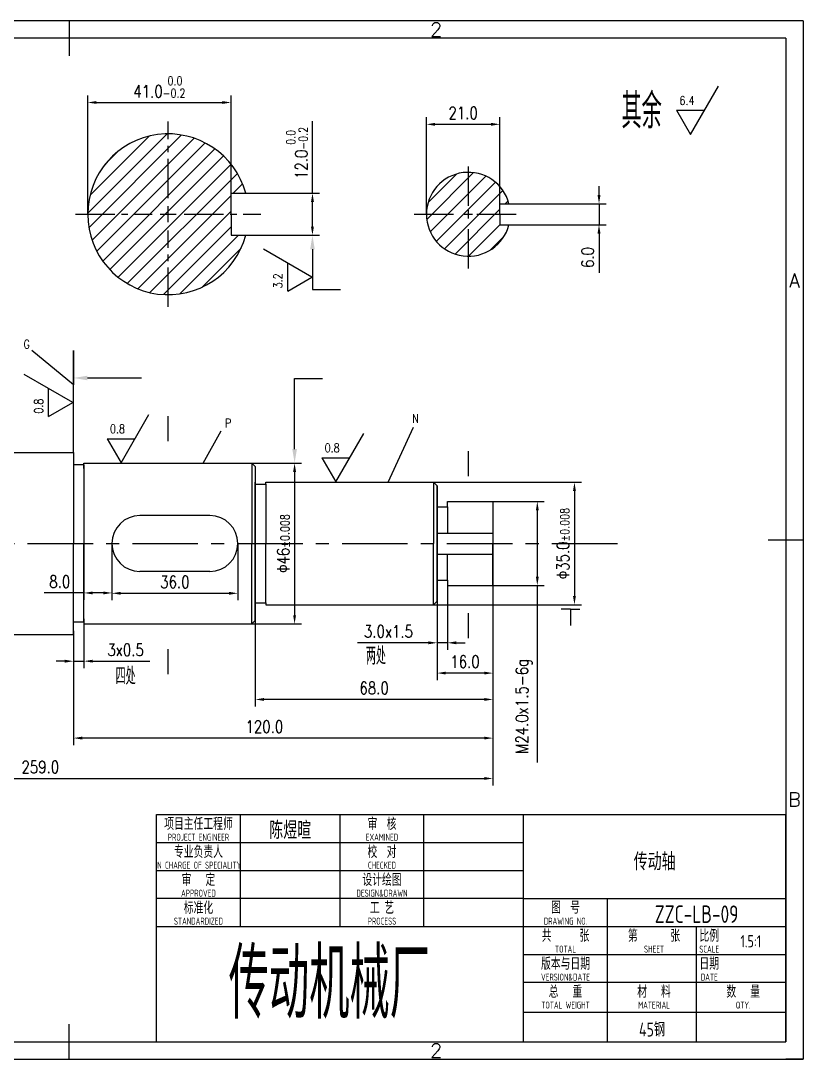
# Model space of a CAD drawing. Header units: millimetres. Extents: x 9435 to 9855, y 3347 to 3644.
# Drawn here: x 9631.4 to 9855.2, y 3346.9 to 3643.9 of the extents above; entities that cross this region are included whole.
import ezdxf
from ezdxf import colors
from ezdxf.entities.mleader import LeaderData, LeaderLine
from ezdxf.enums import TextEntityAlignment as Align
from ezdxf.math import Vec2, Vec3

# ---------------------------------------------------------------- set-up
doc = ezdxf.new("R2010")
doc.units = ezdxf.units.MM
doc.header["$LTSCALE"] = 15
doc.header["$PDMODE"] = 32
doc.linetypes.add('CENTER', pattern=[2, 1.25, -0.25, 0.25, -0.25])
doc.linetypes.add('CENTER2', pattern=[1.125, 0.75, -0.125, 0.125, -0.125])
doc.layers.add('1轮廓实线层', color=7, linetype='Continuous', lineweight=30)
for name, color, linetype in [('2细线层', 4, 'Continuous'), ('3中心线层', 1, 'CENTER'), ('5剖面线层', 2, 'Continuous'), ('6文字层', 3, 'Continuous'), ('7标注层', 4, 'Continuous'), ('图框层', 7, 'Continuous')]:
    doc.layers.add(name, color=color, linetype=linetype)
doc.styles.add('BS2024', font='romans.shx', dxfattribs={"width": 0.8, "bigfont": 'gbcbig.shx'})
doc.styles.add('PC_TEXTSTYLE', font='isocp.shx', dxfattribs={"width": 0.8, "bigfont": 'hzfs.shx'})
doc.styles.get("Standard").update_dxf_attribs({"font": 'isocp.shx', "width": 0.707, "bigfont": 'hztxt.shx'})
doc.styles.add('TH_GBDIM', font='romans.shx', dxfattribs={"width": 0.8, "bigfont": 'gbcbig.shx'})
doc.dimstyles.new('副本 BS2024_1.5：1', dxfattribs={"dimtxt": 3.5, "dimasz": 2.5, "dimexe": 2, "dimexo": 0, "dimgap": 1.5, "dimtad": 1, "dimdec": 1, "dimzin": 0, "dimdsep": 46, "dimtxsty": 'TH_GBDIM', "dimcen": 2.5, "dimclrd": 130, "dimclre": 130, "dimclrt": 3, "dimadec": 0, "dimazin": 0, "dimtfac": 0.714286, "dimtdec": 1, "dimtmove": 0, "dimatfit": 3, "dimfxl": 1, "dimtzin": 0, "dimlwd": -1, "dimlwe": -1, "dimarcsym": 1})

# ---------------------------------------------------------------- blocks, each defined once
blk = doc.blocks.new('PC_TITLE_BLOCK')
at = {"layer": '1轮廓实线层'}
for p, q in [((-180, 65), (0, 65)), ((-180, 0), (-180, 65)), ((-75, 0), (-75, 65)), ((-75, 41), (0, 41)), ((-180, 33), (-75, 33)), ((-75, 17), (0, 17)), ((-180, 0), (0, 0))]:
    blk.add_line(p, q, dxfattribs=at)
at = {"layer": '2细线层', "color": 101}
for p, q in [((-156, 33), (-156, 65)), ((-127.5, 33), (-127.5, 65)), ((-103.5, 33), (-103.5, 65)), ((-180, 57), (-75, 57)), ((-180, 49), (-75, 49)), ((-75, 41), (-180, 41)), ((-51, 0), (-51, 41)), ((-75, 33), (0, 33)), ((-25.5, 0), (-25.5, 33)), ((-75, 25), (0, 25)), ((-75, 8.5), (0, 8.5))]:
    blk.add_line(p, q, dxfattribs=at)
at = {"layer": '图框层'}
blk.add_line((0, 0), (0, 65), dxfattribs=at)
at = {"style": 'PC_TEXTSTYLE', "flags": 1}
for tag, p in [('产品名称或材料标记', (0, 17)), ('备注', (0, 8.5)), ('图纸张数', (0, 0))]:
    blk.add_attdef(tag, p, '', height=5, dxfattribs=at)
at = {"layer": '6文字层', "color": 101, "style": 'PC_TEXTSTYLE', "width": 0.667}
for s, height, p in [('项目主任工程师', 3.5, (-168, 62.5)), ('审  核', 3.5, (-115.5, 62.5)), ('PROJECT ENGINEER', 2, (-168, 58.5)), ('EXAMINED', 2, (-115.5, 58.5)), ('专业负责人', 3.5, (-168, 54.5)), ('校  对', 3.5, (-115.5, 54.5)), ('IN CHARGE OF SPECIALITY', 2, (-168, 50.5)), ('CHECKED', 2, (-115.5, 50.5)), ('审   定', 3.5, (-168, 46.5)), ('设计绘图', 3.5, (-115.5, 46.5)), ('APPROVED', 2, (-168, 42.5)), ('DESIGN&DRAWN', 2, (-115.5, 42.5)), ('标准化', 3.5, (-168, 38.5)), ('工 艺', 3.5, (-115.5, 38.5)), ('图  号', 3.5, (-63, 38.5)), ('STANDARDIZED', 2, (-168, 34.5)), ('PROCESS', 2, (-115.5, 34.5)), ('DRAWING NO.', 2, (-63, 34.5)), ('共      张', 3.5, (-63, 30.5)), ('第       张', 3.5, (-37.68, 30.5)), ('比例', 3.5, (-21.89, 30.5)), ('TOTAL', 2, (-63, 26.5)), ('SHEET', 2, (-37.68, 26.5)), ('SCALE', 2, (-21.89, 26.5)), ('版本与日期', 3.5, (-63, 22.5)), ('日期', 3.5, (-21.89, 22.5)), ('VERSION&DATE', 2, (-63, 18.5)), ('DATE', 2, (-21.89, 18.5)), ('总   重', 3.5, (-63, 14.5)), ('材   料', 3.5, (-37.68, 14.5)), ('数   量', 3.5, (-12.18, 14.5)), ('TOTAL WEIGHT', 2, (-63, 10.5)), ('MATERIAL', 2, (-37.68, 10.5)), ('QTY.', 2, (-12.18, 10.5))]:
    blk.add_text(s, height=height, dxfattribs=at).set_placement(p, align=Align.MIDDLE)
at = {"layer": '6文字层', "color": 101, "style": 'PC_TEXTSTYLE', "flags": 8}
for tag, height, width, p, p2 in [('项目主任工程师', 5, 1.056117, (-155, 58), (-128.5, 58)), ('审核', 5, 3.783727, (-102.5, 58), (-76, 58)), ('专业负责人', 5, 1.478564, (-155, 50), (-128.5, 50)), ('校对', 5, 3.783727, (-102.5, 50), (-76, 50)), ('审定', 5, 3.813757, (-155, 42), (-128.5, 42)), ('设计绘图', 5, 1.906878, (-102.5, 42), (-76, 42)), ('标准审查', 5, 1.855341, (-155, 34), (-128.5, 34)), ('工艺', 5, 3.97135, (-102.5, 34), (-76, 34)), ('图样代号', 5, 3.1875, (-48, 34), (-3, 34)), ('共几页', 3.5, 0.953151, (-66.69, 28.5), (-59.66, 28.5)), ('第几页', 3.5, 0.96618, (-41.38, 28.5), (-34.26, 28.5)), ('比例', 3.5, 3.31581, (-18, 27), (-2, 27)), ('版本与日期', 5, 1.295238, (-50, 18), (-27, 18)), ('日期', 3.5, 3.20214, (-17.33, 19), (-2, 19)), ('重量', 4, 3.957672, (-74, 1.5), (-52, 1.5)), ('材料', 4, 4.194226, (-50, 1.5), (-26.5, 1.5))]:
    blk.add_attdef(tag, text='', height=height, dxfattribs=dict(at, width=width)).set_placement(p, p2, align=Align.FIT)
blk = doc.blocks.new('*D28')
at = {"layer": '7标注层', "color": 130, "transparency": 16777216}
for p, q in [((9649.49, 3494.43), (9649.49, 3478.29)), ((9657.49, 3494.43), (9657.49, 3478.29)), ((9649.49, 3480.29), (9638.12, 3480.29)), ((9654.99, 3480.29), (9651.99, 3480.29))]:
    blk.add_line(p, q, dxfattribs=at)
for points in [[(9651.99, 3480.71), (9651.99, 3479.88), (9649.49, 3480.29)], [(9654.99, 3480.71), (9654.99, 3479.88), (9657.49, 3480.29)]]:
    blk.add_solid(points, dxfattribs=at)
at = {"layer": 'Defpoints', "color": 0, "transparency": 16777216}
for p in [(9649.49, 3494.43), (9657.49, 3494.43), (9657.49, 3480.29)]:
    blk.add_point(p, dxfattribs=at)
at = {"layer": '7标注层', "color": 3, "transparency": 16777216, "insert": (9642.56, 3483.54), "char_height": 3.5, "attachment_point": 5, "style": 'TH_GBDIM'}
blk.add_mtext('8.0', dxfattribs=at)
blk = doc.blocks.new('*D29')
at = {"layer": '7标注层', "color": 130, "transparency": 16777216}
for p, q in [((9657.49, 3494.43), (9657.49, 3478.19)), ((9693.49, 3494.43), (9693.49, 3478.19)), ((9659.99, 3480.19), (9690.99, 3480.19))]:
    blk.add_line(p, q, dxfattribs=at)
for points in [[(9659.99, 3480.61), (9659.99, 3479.78), (9657.49, 3480.19)], [(9690.99, 3480.61), (9690.99, 3479.78), (9693.49, 3480.19)]]:
    blk.add_solid(points, dxfattribs=at)
at = {"layer": 'Defpoints', "color": 0, "transparency": 16777216}
for p in [(9657.49, 3494.43), (9693.49, 3494.43), (9693.49, 3480.19)]:
    blk.add_point(p, dxfattribs=at)
at = {"layer": '7标注层', "color": 3, "transparency": 16777216, "insert": (9675.49, 3483.44), "char_height": 3.5, "attachment_point": 5, "style": 'TH_GBDIM'}
blk.add_mtext('36.0', dxfattribs=at)
blk = doc.blocks.new('*D35')
at = {"layer": '7标注层', "color": 130, "transparency": 16777216}
for p, q in [((9697.49, 3517.43), (9711.74, 3517.43)), ((9709.74, 3514.93), (9709.74, 3473.93)), ((9697.49, 3471.43), (9711.74, 3471.43))]:
    blk.add_line(p, q, dxfattribs=at)
for points in [[(9709.32, 3514.93), (9710.15, 3514.93), (9709.74, 3517.43)], [(9709.32, 3473.93), (9710.15, 3473.93), (9709.74, 3471.43)]]:
    blk.add_solid(points, dxfattribs=at)
at = {"layer": 'Defpoints', "color": 0, "transparency": 16777216}
for p in [(9697.49, 3517.43), (9697.49, 3471.43), (9709.74, 3471.43)]:
    blk.add_point(p, dxfattribs=at)
at = {"layer": '7标注层', "color": 3, "transparency": 16777216, "insert": (9706.49, 3494.43), "char_height": 3.5, "attachment_point": 5, "rotation": 90, "style": 'TH_GBDIM'}
blk.add_mtext('Φ46{\\H2.500001;±0.008}', dxfattribs=at)
blk = doc.blocks.new('*D36')
at = {"layer": '7标注层', "color": 130, "transparency": 16777216}
for p, q in [((9766.49, 3482.43), (9766.49, 3455.37)), ((9750.49, 3477.93), (9750.49, 3455.37)), ((9763.99, 3457.37), (9752.99, 3457.37))]:
    blk.add_line(p, q, dxfattribs=at)
for points in [[(9752.99, 3457.79), (9752.99, 3456.96), (9750.49, 3457.37)], [(9763.99, 3457.79), (9763.99, 3456.96), (9766.49, 3457.37)]]:
    blk.add_solid(points, dxfattribs=at)
at = {"layer": 'Defpoints', "color": 0, "transparency": 16777216}
for p in [(9766.49, 3482.43), (9750.49, 3477.93), (9750.49, 3457.37)]:
    blk.add_point(p, dxfattribs=at)
at = {"layer": '7标注层', "color": 3, "transparency": 16777216, "insert": (9758.49, 3460.62), "char_height": 3.5, "attachment_point": 5, "style": 'TH_GBDIM'}
blk.add_mtext('16.0', dxfattribs=at)
blk = doc.blocks.new('*D37')
at = {"layer": '7标注层', "color": 130, "transparency": 16777216}
for p, q in [((9766.49, 3482.43), (9766.49, 3447.84)), ((9698.49, 3476.93), (9698.49, 3447.84)), ((9763.99, 3449.84), (9700.99, 3449.84))]:
    blk.add_line(p, q, dxfattribs=at)
for points in [[(9700.99, 3450.25), (9700.99, 3449.42), (9698.49, 3449.84)], [(9763.99, 3450.25), (9763.99, 3449.42), (9766.49, 3449.84)]]:
    blk.add_solid(points, dxfattribs=at)
at = {"layer": 'Defpoints', "color": 0, "transparency": 16777216}
for p in [(9766.49, 3482.43), (9698.49, 3476.93), (9698.49, 3449.84)]:
    blk.add_point(p, dxfattribs=at)
at = {"layer": '7标注层', "color": 3, "transparency": 16777216, "insert": (9732.49, 3453.09), "char_height": 3.5, "attachment_point": 5, "style": 'TH_GBDIM'}
blk.add_mtext('68.0', dxfattribs=at)
blk = doc.blocks.new('*D38')
at = {"layer": '7标注层', "color": 130, "transparency": 16777216}
for p, q in [((9766.49, 3482.43), (9766.49, 3436.78)), ((9646.49, 3469.43), (9646.49, 3436.78)), ((9763.99, 3438.78), (9648.99, 3438.78))]:
    blk.add_line(p, q, dxfattribs=at)
for points in [[(9648.99, 3439.2), (9648.99, 3438.37), (9646.49, 3438.78)], [(9763.99, 3439.2), (9763.99, 3438.37), (9766.49, 3438.78)]]:
    blk.add_solid(points, dxfattribs=at)
at = {"layer": 'Defpoints', "color": 0, "transparency": 16777216}
for p in [(9766.49, 3482.43), (9646.49, 3469.43), (9646.49, 3438.78)]:
    blk.add_point(p, dxfattribs=at)
at = {"layer": '7标注层', "color": 3, "transparency": 16777216, "insert": (9701.09, 3442.03), "char_height": 3.5, "attachment_point": 5, "style": 'TH_GBDIM'}
blk.add_mtext('120.0', dxfattribs=at)
blk = doc.blocks.new('*D39')
at = {"layer": '7标注层', "color": 130, "transparency": 16777216}
for p, q in [((9507.49, 3494.43), (9507.49, 3425.23)), ((9766.49, 3494.43), (9766.49, 3425.23)), ((9509.99, 3427.23), (9763.99, 3427.23))]:
    blk.add_line(p, q, dxfattribs=at)
for points in [[(9509.99, 3427.65), (9509.99, 3426.82), (9507.49, 3427.23)], [(9763.99, 3427.65), (9763.99, 3426.82), (9766.49, 3427.23)]]:
    blk.add_solid(points, dxfattribs=at)
at = {"layer": 'Defpoints', "color": 0, "transparency": 16777216}
for p in [(9507.49, 3494.43), (9766.49, 3494.43), (9766.49, 3427.23)]:
    blk.add_point(p, dxfattribs=at)
at = {"layer": '7标注层', "color": 3, "transparency": 16777216, "insert": (9636.99, 3430.48), "char_height": 3.5, "attachment_point": 5, "style": 'TH_GBDIM'}
blk.add_mtext('259.0', dxfattribs=at)
blk = doc.blocks.new('*D40')
at = {"layer": '7标注层', "color": 130, "transparency": 16777216}
for p, q in [((9649.49, 3471.93), (9649.49, 3458.78)), ((9646.49, 3469.43), (9646.49, 3458.78)), ((9643.99, 3460.78), (9641.49, 3460.78)), ((9646.49, 3460.78), (9649.49, 3460.78)), ((9651.99, 3460.78), (9668.29, 3460.78))]:
    blk.add_line(p, q, dxfattribs=at)
for points in [[(9643.99, 3461.19), (9643.99, 3460.36), (9646.49, 3460.78)], [(9651.99, 3461.19), (9651.99, 3460.36), (9649.49, 3460.78)]]:
    blk.add_solid(points, dxfattribs=at)
at = {"layer": 'Defpoints', "color": 0, "transparency": 16777216}
for p in [(9649.49, 3471.93), (9646.49, 3469.43), (9649.49, 3460.78)]:
    blk.add_point(p, dxfattribs=at)
at = {"layer": '7标注层', "color": 3, "transparency": 16777216, "insert": (9661.39, 3464.03), "char_height": 3.5, "attachment_point": 5, "style": 'TH_GBDIM'}
blk.add_mtext('3x0.5', dxfattribs=at)
blk = doc.blocks.new('*D41')
at = {"layer": '7标注层', "color": 130, "transparency": 16777216}
for p, q in [((9749.49, 3511.93), (9791.8, 3511.93)), ((9789.8, 3509.43), (9789.8, 3479.43)), ((9749.49, 3476.93), (9791.8, 3476.93))]:
    blk.add_line(p, q, dxfattribs=at)
for points in [[(9789.38, 3509.43), (9790.21, 3509.43), (9789.8, 3511.93)], [(9789.38, 3479.43), (9790.21, 3479.43), (9789.8, 3476.93)]]:
    blk.add_solid(points, dxfattribs=at)
at = {"layer": 'Defpoints', "color": 0, "transparency": 16777216}
for p in [(9749.49, 3511.93), (9749.49, 3476.93), (9789.8, 3476.93)]:
    blk.add_point(p, dxfattribs=at)
at = {"layer": '7标注层', "color": 3, "transparency": 16777216, "insert": (9786.55, 3494.43), "char_height": 3.5, "attachment_point": 5, "rotation": 90, "style": 'TH_GBDIM'}
blk.add_mtext('Φ35.0{\\H2.500001;±0.008}', dxfattribs=at)
blk = doc.blocks.new('*D42')
at = {"layer": '7标注层', "color": 130, "transparency": 16777216}
for p, q in [((9766.49, 3506.43), (9781.17, 3506.43)), ((9779.17, 3503.93), (9779.17, 3484.93)), ((9766.49, 3482.43), (9781.17, 3482.43)), ((9779.17, 3482.43), (9779.17, 3431.83))]:
    blk.add_line(p, q, dxfattribs=at)
for points in [[(9778.76, 3503.93), (9779.59, 3503.93), (9779.17, 3506.43)], [(9778.76, 3484.93), (9779.59, 3484.93), (9779.17, 3482.43)]]:
    blk.add_solid(points, dxfattribs=at)
at = {"layer": 'Defpoints', "color": 0, "transparency": 16777216}
for p in [(9766.49, 3506.43), (9766.49, 3482.43), (9779.17, 3482.43)]:
    blk.add_point(p, dxfattribs=at)
at = {"layer": '7标注层', "color": 3, "transparency": 16777216, "insert": (9775.34, 3447.87), "char_height": 3.5, "attachment_point": 5, "rotation": 90, "style": 'TH_GBDIM'}
blk.add_mtext('M24.0x1.5-6g', dxfattribs=at)
blk = doc.blocks.new('*D43')
at = {"layer": '7标注层', "color": 130, "transparency": 16777216}
for p, q in [((9753.49, 3483.93), (9753.49, 3464.03)), ((9750.49, 3477.93), (9750.49, 3464.03)), ((9747.99, 3466.03), (9727.69, 3466.03)), ((9753.49, 3466.03), (9750.49, 3466.03)), ((9755.99, 3466.03), (9758.49, 3466.03))]:
    blk.add_line(p, q, dxfattribs=at)
for points in [[(9747.99, 3466.45), (9747.99, 3465.61), (9750.49, 3466.03)], [(9755.99, 3466.45), (9755.99, 3465.61), (9753.49, 3466.03)]]:
    blk.add_solid(points, dxfattribs=at)
at = {"layer": 'Defpoints', "color": 0, "transparency": 16777216}
for p in [(9753.49, 3483.93), (9750.49, 3477.93), (9753.49, 3466.03)]:
    blk.add_point(p, dxfattribs=at)
at = {"layer": '7标注层', "color": 3, "transparency": 16777216, "insert": (9736.59, 3469.28), "char_height": 3.5, "attachment_point": 5, "style": 'TH_GBDIM'}
blk.add_mtext('3.0x1.5', dxfattribs=at)
blk = doc.blocks.new('*U47')
at = {"layer": '3中心线层', "color": 0, "linetype": 'CENTER2', "transparency": 16777216}
for p, q in [((0, 4.6), (0, 26.5)), ((-26.5, 0), (-4.6, 0)), ((4.6, 0), (26.5, 0)), ((0, -26.5), (0, -4.6))]:
    blk.add_line(p, q, dxfattribs=at)
at = {"layer": '3中心线层', "color": 0, "linetype": 'Continuous', "transparency": 16777216}
for p, q in [((-2.3, 0), (2.3, 0)), ((0, -2.3), (0, 2.3))]:
    blk.add_line(p, q, dxfattribs=at)
blk = doc.blocks.new('*U48')
at = {"layer": '3中心线层', "color": 0, "linetype": 'CENTER2', "transparency": 16777216}
for p, q in [((0, 2.4), (0, 15.5)), ((-15.5, 0), (-2.4, 0)), ((2.4, 0), (15.5, 0)), ((0, -15.5), (0, -2.4))]:
    blk.add_line(p, q, dxfattribs=at)
at = {"layer": '3中心线层', "color": 0, "linetype": 'Continuous', "transparency": 16777216}
for p, q in [((-1.2, 0), (1.2, 0)), ((0, -1.2), (0, 1.2))]:
    blk.add_line(p, q, dxfattribs=at)
blk = doc.blocks.new('*D51')
at = {"layer": '7标注层', "color": 130, "transparency": 16777216}
for p, q in [((9650.57, 3588.59), (9650.57, 3622.56)), ((9653.07, 3620.56), (9689.07, 3620.56)), ((9691.57, 3588.59), (9691.57, 3622.56))]:
    blk.add_line(p, q, dxfattribs=at)
for points in [[(9653.07, 3620.98), (9653.07, 3620.15), (9650.57, 3620.56)], [(9689.07, 3620.98), (9689.07, 3620.15), (9691.57, 3620.56)]]:
    blk.add_solid(points, dxfattribs=at)
at = {"layer": 'Defpoints', "color": 0, "transparency": 16777216}
for p in [(9691.57, 3620.56), (9650.57, 3588.59), (9691.57, 3588.59)]:
    blk.add_point(p, dxfattribs=at)
at = {"layer": '7标注层', "color": 3, "transparency": 16777216, "insert": (9671.07, 3624.98), "char_height": 3.5, "attachment_point": 5, "style": 'TH_GBDIM'}
blk.add_mtext('41.0{\\H2.500001;\\S 0.0^ -0.2;}', dxfattribs=at)
blk = doc.blocks.new('*D52')
at = {"layer": '7标注层', "color": 130, "transparency": 16777216}
for p, q in [((9714.85, 3594.59), (9714.85, 3615.2)), ((9695.78, 3594.59), (9716.85, 3594.59)), ((9714.85, 3585.09), (9714.85, 3592.09)), ((9695.78, 3582.59), (9716.85, 3582.59))]:
    blk.add_line(p, q, dxfattribs=at)
for points in [[(9714.43, 3592.09), (9715.27, 3592.09), (9714.85, 3594.59)], [(9714.43, 3585.09), (9715.27, 3585.09), (9714.85, 3582.59)]]:
    blk.add_solid(points, dxfattribs=at)
at = {"layer": 'Defpoints', "color": 0, "transparency": 16777216}
for p in [(9695.78, 3594.59), (9714.85, 3594.59), (9695.78, 3582.59)]:
    blk.add_point(p, dxfattribs=at)
at = {"layer": '7标注层', "color": 3, "transparency": 16777216, "insert": (9710.43, 3606.14), "char_height": 3.5, "attachment_point": 5, "rotation": 90, "style": 'TH_GBDIM'}
blk.add_mtext('12.0{\\H2.500001;\\S 0.0^ -0.2;}', dxfattribs=at)
blk = doc.blocks.new('*D54')
at = {"layer": '7标注层', "color": 130, "transparency": 16777216}
for p, q in [((9747.45, 3588.59), (9747.45, 3616.32)), ((9768.45, 3588.59), (9768.45, 3616.32)), ((9749.95, 3614.32), (9765.95, 3614.32))]:
    blk.add_line(p, q, dxfattribs=at)
for points in [[(9749.95, 3614.74), (9749.95, 3613.9), (9747.45, 3614.32)], [(9765.95, 3614.74), (9765.95, 3613.9), (9768.45, 3614.32)]]:
    blk.add_solid(points, dxfattribs=at)
at = {"layer": 'Defpoints', "color": 0, "transparency": 16777216}
for p in [(9768.45, 3614.32), (9747.45, 3588.59), (9768.45, 3588.59)]:
    blk.add_point(p, dxfattribs=at)
at = {"layer": '7标注层', "color": 3, "transparency": 16777216, "insert": (9757.95, 3617.57), "char_height": 3.5, "attachment_point": 5, "style": 'TH_GBDIM'}
blk.add_mtext('21.0', dxfattribs=at)
blk = doc.blocks.new('*D55')
at = {"layer": '7标注层', "color": 130, "transparency": 16777216}
for p, q in [((9796.82, 3594.09), (9796.82, 3596.59)), ((9771.07, 3591.59), (9798.82, 3591.59)), ((9796.82, 3591.59), (9796.82, 3585.59)), ((9771.07, 3585.59), (9798.82, 3585.59)), ((9796.82, 3583.09), (9796.82, 3571.86))]:
    blk.add_line(p, q, dxfattribs=at)
for points in [[(9796.4, 3594.09), (9797.24, 3594.09), (9796.82, 3591.59)], [(9796.4, 3583.09), (9797.24, 3583.09), (9796.82, 3585.59)]]:
    blk.add_solid(points, dxfattribs=at)
at = {"layer": 'Defpoints', "color": 0, "transparency": 16777216}
for p in [(9771.07, 3591.59), (9771.07, 3585.59), (9796.82, 3585.59)]:
    blk.add_point(p, dxfattribs=at)
at = {"layer": '7标注层', "color": 3, "transparency": 16777216, "insert": (9793.57, 3576.23), "char_height": 3.5, "attachment_point": 5, "rotation": 90, "style": 'TH_GBDIM'}
blk.add_mtext('6.0', dxfattribs=at)

msp = doc.modelspace()

# ---------------------------------------------------------------- hatches: boundary and pattern name
at = {"layer": '5剖面线层', "true_color": 0xf8d731}
h = msp.add_hatch(dxfattribs=at)
h.set_pattern_fill('ANSI31', color=40)
h.paths.add_polyline_path([(9544.49, 3592.59), (9547.95, 3592.59, 7.364208), (9547.95, 3584.59), (9544.49, 3584.59), (9544.49, 3588.59)])
h.paths.add_polyline_path([(9695.78, 3582.59), (9691.57, 3582.59), (9691.57, 3588.59), (9691.57, 3594.59), (9695.78, 3594.59, 7.533934)])
h.paths.add_polyline_path([(9771.07, 3585.59), (9768.45, 3585.59), (9768.45, 3588.59), (9768.45, 3591.59), (9771.07, 3591.59, 7.872983)])

# ---------------------------------------------------------------- linework, layer by layer
at = {"layer": '1轮廓实线层'}
for p, q in [((9645.24, 3643.93), (9645.24, 3633.93)), ((9691.57, 3588.59), (9691.57, 3594.59)), ((9691.57, 3594.59), (9695.78, 3594.59)), ((9768.45, 3588.59), (9768.45, 3591.59)), ((9768.45, 3591.59), (9771.07, 3591.59)), ((9691.57, 3588.59), (9691.57, 3582.59)), ((9768.45, 3588.59), (9768.45, 3585.59)), ((9768.45, 3585.59), (9771.07, 3585.59)), ((9691.57, 3582.59), (9695.78, 3582.59)), ((9673.57, 3523.72), (9673.57, 3530.87)), ((9607.49, 3520.43), (9646.49, 3520.43)), ((9646.49, 3520.43), (9646.49, 3516.43)), ((9759.45, 3513.67), (9759.45, 3520.81)), ((9646.49, 3519.43), (9646.49, 3494.43)), ((9649.49, 3516.93), (9646.49, 3516.93)), ((9649.49, 3517.43), (9697.49, 3517.43)), ((9649.49, 3515.93), (9649.49, 3517.43)), ((9649.49, 3516.93), (9649.49, 3494.43)), ((9697.49, 3517.43), (9697.49, 3494.43)), ((9697.49, 3517.43), (9698.49, 3516.43)), ((9646.49, 3516.43), (9646.49, 3515.43)), ((9698.49, 3516.43), (9698.49, 3494.43)), ((9698.49, 3494.43), (9698.49, 3511.93)), ((9698.49, 3511.93), (9698.49, 3511.43)), ((9698.49, 3511.43), (9701.49, 3511.43)), ((9701.49, 3511.43), (9701.49, 3511.93)), ((9701.49, 3511.93), (9749.49, 3511.93)), ((9701.49, 3511.43), (9701.49, 3494.43)), ((9749.49, 3511.93), (9749.49, 3494.43)), ((9750.49, 3510.93), (9749.49, 3511.93)), ((9750.49, 3510.93), (9750.49, 3494.43)), ((9750.49, 3494.43), (9750.49, 3510.93)), ((9750.49, 3506.43), (9750.49, 3504.93)), ((9750.49, 3504.93), (9753.49, 3504.93)), ((9753.49, 3506.43), (9766.49, 3506.43)), ((9753.49, 3504.93), (9753.49, 3506.43)), ((9753.49, 3504.93), (9753.49, 3497.43)), ((9766.49, 3506.43), (9766.49, 3494.43)), ((9685.49, 3502.43), (9665.49, 3502.43)), ((9750.49, 3497.43), (9766.49, 3497.43)), ((9646.49, 3469.43), (9646.49, 3494.43)), ((9649.49, 3471.93), (9649.49, 3494.43)), ((9697.49, 3471.43), (9697.49, 3494.43)), ((9698.49, 3472.43), (9698.49, 3494.43)), ((9698.49, 3494.43), (9698.49, 3476.93)), ((9701.49, 3477.43), (9701.49, 3494.43)), ((9749.49, 3476.93), (9749.49, 3494.43)), ((9750.49, 3477.93), (9750.49, 3494.43)), ((9750.49, 3494.43), (9750.49, 3477.93)), ((9766.49, 3482.43), (9766.49, 3494.43)), ((9855.24, 3495.43), (9845.24, 3495.43)), ((9750.49, 3491.43), (9766.49, 3491.43)), ((9753.49, 3483.93), (9753.49, 3491.43)), ((9685.49, 3486.43), (9665.49, 3486.43)), ((9750.49, 3482.43), (9750.49, 3483.93)), ((9750.49, 3483.93), (9753.49, 3483.93)), ((9753.49, 3483.93), (9753.49, 3482.43)), ((9753.49, 3482.43), (9766.49, 3482.43)), ((9750.49, 3477.93), (9749.49, 3476.93)), ((9698.49, 3476.93), (9698.49, 3477.43)), ((9698.49, 3477.43), (9701.49, 3477.43)), ((9701.49, 3477.43), (9701.49, 3476.93)), ((9701.49, 3476.93), (9749.49, 3476.93)), ((9646.49, 3472.43), (9646.49, 3473.43)), ((9646.49, 3468.43), (9646.49, 3472.43)), ((9649.49, 3471.93), (9646.49, 3471.93)), ((9649.49, 3472.93), (9649.49, 3471.43)), ((9697.49, 3471.43), (9698.49, 3472.43)), ((9759.45, 3467.36), (9759.45, 3474.51)), ((9649.49, 3471.43), (9697.49, 3471.43)), ((9607.49, 3468.43), (9646.49, 3468.43)), ((9673.57, 3457.04), (9673.57, 3464.19)), ((9645.24, 3346.93), (9645.24, 3356.93))]:
    msp.add_line(p, q, dxfattribs=at)
for centre, radius, start, end in [((9673.57, 3588.59), 23, 15.1217, 344.8783), ((9759.45, 3588.59), 12, 14.4775, 345.5225), ((9665.49, 3494.43), 8, 90, 180), ((9685.49, 3494.43), 8, 0, 90), ((9665.49, 3494.43), 8, 180, 270), ((9685.49, 3494.43), 8, 270, 0)]:
    msp.add_arc(centre, radius, start, end, dxfattribs=at)
at = {"layer": '2细线层'}
for p, q in [((9855.24, 3643.93), (9435.24, 3643.93)), ((9645.24, 3643.93), (9645.24, 3638.93)), ((9855.24, 3643.93), (9855.24, 3346.93)), ((9855.24, 3495.43), (9850.24, 3495.43)), ((9645.24, 3346.93), (9645.24, 3351.93)), ((9435.24, 3346.93), (9855.24, 3346.93)), ((9855.24, 3346.93), (9850.24, 3346.93))]:
    msp.add_line(p, q, dxfattribs=at)
at = {"layer": '3中心线层'}
msp.add_line((9483.33, 3494.43), (9804.17, 3494.43), dxfattribs=at)
at = {"layer": '7标注层'}
for p, q in [((9823.03, 3611.39), (9831.03, 3625.24)), ((9819.03, 3618.32), (9827.03, 3618.32)), ((9819.03, 3618.32), (9823.03, 3611.39)), ((9714.71, 3570.57), (9700.86, 3578.57)), ((9707.78, 3566.57), (9707.78, 3574.57)), ((9707.78, 3566.57), (9714.71, 3570.57)), ((9646.49, 3539.77), (9634.61, 3549.67)), ((9646.49, 3520.43), (9646.49, 3549.64)), ((9646.49, 3549.64), (9646.49, 3549.64)), ((9646.49, 3549.64), (9646.49, 3541.77)), ((9646.28, 3534.73), (9632.42, 3542.73)), ((9646.49, 3541.77), (9646.49, 3539.77)), ((9639.35, 3530.73), (9639.35, 3538.73)), ((9639.35, 3530.73), (9646.28, 3534.73)), ((9660.08, 3517.48), (9668.08, 3531.33)), ((9683.6, 3517.43), (9688.78, 3526.7)), ((9721.51, 3512.03), (9729.51, 3525.89)), ((9736.49, 3511.93), (9743.71, 3527.72)), ((9656.08, 3524.4), (9664.08, 3524.4)), ((9656.08, 3524.4), (9660.08, 3517.48)), ((9717.51, 3518.96), (9725.51, 3518.96)), ((9717.51, 3518.96), (9721.51, 3512.03)), ((9788.63, 3475.64), (9785.95, 3475.64)), ((9788.63, 3475.64), (9788.63, 3470.99)), ((9788.63, 3475.64), (9791.32, 3475.64))]:
    msp.add_line(p, q, dxfattribs=at)
at = {"layer": '图框层'}
for p, q in [((9850.24, 3638.93), (9460.24, 3638.93)), ((9850.24, 3638.93), (9850.24, 3351.93)), ((9460.24, 3351.93), (9850.24, 3351.93))]:
    msp.add_line(p, q, dxfattribs=at)

# ---------------------------------------------------------------- block references
at = {"layer": '3中心线层', "linetype": 'CENTER2'}
for name, p in [('*U47', (9673.57, 3588.59)), ('*U48', (9759.45, 3588.59))]:
    msp.add_blockref(name, p, dxfattribs=at)
at = {"layer": '图框层'}
ref = msp.add_blockref('PC_TITLE_BLOCK', (9850.24, 3351.93), dxfattribs=at)
ref.add_attrib('材料', '45钢', dxfattribs={"layer": '6文字层', "color": 101, "height": 4, "style": 'PC_TEXTSTYLE', "width": 0.8}).set_placement((9811.99, 3353.43), align=Align.CENTER)
ref.add_attrib('项目主任工程师', '陈煜暄', dxfattribs={"layer": '6文字层', "color": 101, "height": 5, "style": 'PC_TEXTSTYLE', "width": 0.8}).set_placement((9708.49, 3409.93), align=Align.CENTER)
ref.add_attrib('图样名称', '传动轴', dxfattribs={"layer": '6文字层', "color": 101, "height": 5, "style": 'PC_TEXTSTYLE', "width": 0.8}).set_placement((9812.74, 3400.93), align=Align.CENTER)
ref.add_attrib('图样代号', 'ZZC-LB-09', dxfattribs={"layer": '6文字层', "color": 101, "height": 5, "style": 'PC_TEXTSTYLE', "width": 0.8}).set_placement((9824.74, 3385.93), align=Align.CENTER)
ref.add_attrib('比例', '1.5:1', dxfattribs={"layer": '6文字层', "color": 101, "height": 3.5, "style": 'PC_TEXTSTYLE', "width": 0.8}).set_placement((9840.24, 3378.93), align=Align.CENTER)

# ---------------------------------------------------------------- texts
at = {"layer": '6文字层', "style": 'TH_GBDIM'}
for s, p in [('2', (9750.24, 3641.43)), ('A', (9852.74, 3569.68)), ('B', (9852.74, 3421.18)), ('2', (9750.24, 3349.43))]:
    msp.add_text(s, height=4, dxfattribs=at).set_placement(p, align=Align.MIDDLE)
at = {"layer": '7标注层', "attachment_point": 1, "style": 'BS2024'}
for s, width, insert, char_height in [('其余', 20.8929, (9803.25, 3623.14), 10), ('6.4', 7.1809, (9819.84, 3622.39), 2.5), ('G', 9.3515, (9632.2, 3552.67), 2.5), ('N', 7.7402, (9743.4, 3531.44), 2.5), ('0.8', 7.1809, (9656.9, 3528.47), 2.5), ('P', 6.7392, (9689.82, 3530.12), 2.5), ('0.8', 7.1809, (9718.33, 3523.03), 2.5), ('两处', 12.697, (9730.12, 3464.81), 5), ('四处', 12.697, (9658.52, 3459.03), 5), ('{\\C85;\\c4766296;传动机械厂}', 80.3614, (9690.88, 3378.53), 20)]:
    msp.add_mtext_dynamic_manual_height_columns(s, width=width, gutter_width=12.5, heights=[0], dxfattribs=dict(at, insert=insert, char_height=char_height))
at = {"layer": '7标注层', "char_height": 2.5, "attachment_point": 1, "rotation": 90, "style": 'BS2024'}
for s, insert in [('3.2', (9703.72, 3567.39)), ('0.8', (9635.28, 3531.55))]:
    msp.add_mtext_dynamic_manual_height_columns(s, width=7.1809, gutter_width=12.5, heights=[0], dxfattribs=dict(at, insert=insert))

# ---------------------------------------------------------------- dimensions: what is measured, and where the dimension line sits
at = {"layer": '7标注层'}
dim = msp.add_linear_dim(base=(9691.57, 3620.56), p1=(9650.57, 3588.59), p2=(9691.57, 3588.59), dimstyle='副本 BS2024_1.5：1', override={"dimgap": 1.5, "dimtol": 1, "dimlim": 0, "dimtm": 0.2}, dxfattribs=at)
dim.commit()
dim.dimension.update_dxf_attribs({"geometry": '*D51', "text_midpoint": (9671.07, 3624.98)})
for base, p1, p2, picture, middle in [((9768.45, 3614.32), (9747.45, 3588.59), (9768.45, 3588.59), '*D54', (9757.95, 3617.57)), ((9693.49, 3480.19), (9657.49, 3494.43), (9693.49, 3494.43), '*D29', (9675.49, 3483.44))]:
    dim = msp.add_linear_dim(base=base, p1=p1, p2=p2, dimstyle='副本 BS2024_1.5：1', dxfattribs=at)
    dim.commit()
    dim.dimension.update_dxf_attribs({"geometry": picture, "text_midpoint": middle})
dim = msp.add_linear_dim(base=(9714.85, 3594.59), p1=(9695.78, 3582.59), p2=(9695.78, 3594.59), angle=90, dimstyle='副本 BS2024_1.5：1', override={"dimgap": 1.5, "dimtol": 1, "dimlim": 0, "dimtm": 0.2}, dxfattribs=at)
dim.commit()
dim.dimension.update_dxf_attribs({"geometry": '*D52', "text_midpoint": (9710.43, 3606.14)})
dim = msp.add_linear_dim(base=(9796.82, 3585.59), p1=(9771.07, 3591.59), p2=(9771.07, 3585.59), angle=90, dimstyle='副本 BS2024_1.5：1', dxfattribs=at)
dim.commit()
dim.dimension.update_dxf_attribs({"geometry": '*D55', "text_midpoint": (9793.57, 3576.23)})
dim = msp.add_linear_dim(base=(9709.74, 3471.43), p1=(9697.49, 3517.43), p2=(9697.49, 3471.43), angle=90, text='Φ<>', dimstyle='副本 BS2024_1.5：1', override={"dimgap": 1.5, "dimdec": 0, "dimtol": 1, "dimlim": 0, "dimtp": 0.008, "dimtm": 0.008, "dimtdec": 3}, dxfattribs=at)
dim.commit()
dim.dimension.update_dxf_attribs({"geometry": '*D35', "text_midpoint": (9709.74, 3494.43), "dimtype": 160})
dim = msp.add_linear_dim(base=(9789.8, 3476.93), p1=(9749.49, 3511.93), p2=(9749.49, 3476.93), angle=90, text='Φ<>', dimstyle='副本 BS2024_1.5：1', override={"dimgap": 1.5, "dimtol": 1, "dimlim": 0, "dimtp": 0.008, "dimtm": 0.008, "dimtdec": 3}, dxfattribs=at)
dim.commit()
dim.dimension.update_dxf_attribs({"geometry": '*D41', "text_midpoint": (9786.55, 3494.43)})
dim = msp.add_linear_dim(base=(9779.17, 3482.43), p1=(9766.49, 3506.43), p2=(9766.49, 3482.43), angle=90, text='M<>x1.5-6g', dimstyle='副本 BS2024_1.5：1', dxfattribs=at)
dim.commit()
dim.dimension.update_dxf_attribs({"geometry": '*D42', "text_midpoint": (9779.17, 3447.87), "dimtype": 160})
for base, p1, p2, picture, middle in [((9766.49, 3427.23), (9507.49, 3494.43), (9766.49, 3494.43), '*D39', (9636.99, 3427.23)), ((9657.49, 3480.29), (9649.49, 3494.43), (9657.49, 3494.43), '*D28', (9642.56, 3480.29)), ((9646.49, 3438.78), (9766.49, 3482.43), (9646.49, 3469.43), '*D38', (9701.09, 3438.78))]:
    dim = msp.add_linear_dim(base=base, p1=p1, p2=p2, dimstyle='副本 BS2024_1.5：1', dxfattribs=at)
    dim.commit()
    dim.dimension.update_dxf_attribs({"geometry": picture, "text_midpoint": middle, "dimtype": 160})
dim = msp.add_linear_dim(base=(9753.49, 3466.03), p1=(9750.49, 3477.93), p2=(9753.49, 3483.93), text='<>x1.5', dimstyle='副本 BS2024_1.5：1', dxfattribs=at)
dim.commit()
dim.dimension.update_dxf_attribs({"geometry": '*D43', "text_midpoint": (9736.59, 3466.03), "dimtype": 160})
for base, p2, picture, middle in [((9698.49, 3449.84), (9698.49, 3476.93), '*D37', (9732.49, 3449.84)), ((9750.49, 3457.37), (9750.49, 3477.93), '*D36', (9758.49, 3457.37))]:
    dim = msp.add_linear_dim(base=base, p1=(9766.49, 3482.43), p2=p2, angle=180, dimstyle='副本 BS2024_1.5：1', dxfattribs=at)
    dim.commit()
    dim.dimension.update_dxf_attribs({"geometry": picture, "text_midpoint": middle, "dimtype": 160})
dim = msp.add_linear_dim(base=(9649.49, 3460.78), p1=(9646.49, 3469.43), p2=(9649.49, 3471.93), text='<>x0.5', dimstyle='副本 BS2024_1.5：1', override={"dimdec": 0}, dxfattribs=at)
dim.commit()
dim.dimension.update_dxf_attribs({"geometry": '*D40', "text_midpoint": (9661.39, 3464.03)})

# ---------------------------------------------------------------- leaders
ml = msp.add_multileader_mtext('Standard', dxfattribs=at)
ml.set_content('', color=256)
ml.set_leader_properties()
ml.build(insert=Vec2(0, 0))
ctx = ml.context
ctx.base_point, ctx.plane_origin = Vec3(9722.85, 3567.04), Vec3(9714.85, 3582.59)
notes = []
notes.append((ctx, [(0, (1, 1, 0), (9714.85, 3567.04), (1, 0), 8, [(0, [(9714.85, 3582.59)], 0, [])])]))
ctx.mtext.insert, ctx.mtext.flow_direction = Vec3(9724.85, 3569.04), 5
ml = msp.add_multileader_mtext('Standard', dxfattribs=at)
ml.set_content('', color=256)
ml.set_leader_properties()
ml.build(insert=Vec2(0, 0))
ctx = ml.context
ctx.base_point, ctx.plane_origin = Vec3(9665.96, 3541.77), Vec3(9646.49, 3541.77)
notes.append((ctx, [(0, (1, 1, 0), (9657.96, 3541.77), (1, 0), 8, [(0, [(9646.49, 3541.77)], 0, [])])]))
ctx.mtext.insert, ctx.mtext.flow_direction = Vec3(9667.96, 3543.77), 5
ml = msp.add_multileader_mtext('Standard', dxfattribs=at)
ml.set_content('', color=256)
ml.set_leader_properties()
ml.build(insert=Vec2(0, 0))
ctx = ml.context
ctx.base_point, ctx.plane_origin = Vec3(9717.74, 3541.67), Vec3(9709.74, 3517.43)
notes.append((ctx, [(0, (1, 1, 0), (9709.74, 3541.67), (1, 0), 8, [(0, [(9709.74, 3517.43)], 0, [])])]))
ctx.mtext.insert, ctx.mtext.flow_direction = Vec3(9719.74, 3543.67), 5
for ctx, leaders in notes:
    for number, flags, end, landing, length, lines in leaders:
        leader = LeaderData()
        leader.index, (leader.has_last_leader_line, leader.has_dogleg_vector, leader.attachment_direction) = number, flags
        leader.last_leader_point, leader.dogleg_vector, leader.dogleg_length = Vec3(end), Vec3(landing), length
        for number, points, colour, breaks in lines:
            line = LeaderLine()
            line.index, line.vertices, line.color, line.breaks = number, Vec3.list(points), colors.encode_raw_color(colour), breaks
            leader.lines.append(line)
        ctx.leaders.append(leader)

doc.saveas('drawing.dxf')
